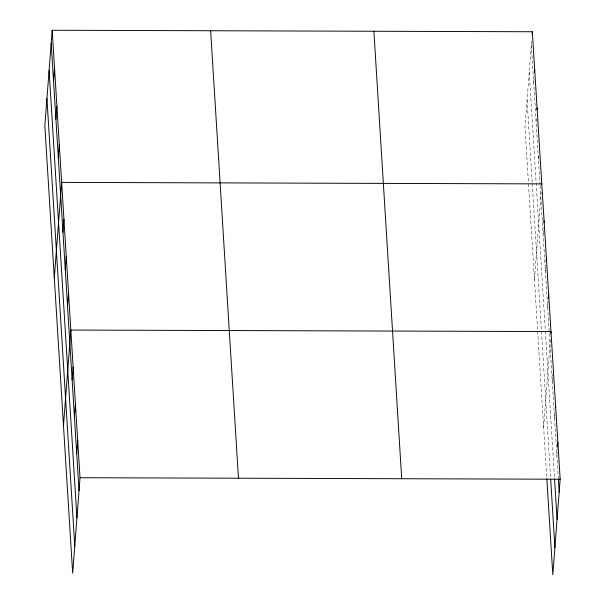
<?xml version="1.0" encoding="UTF-8"?>
<svg xmlns="http://www.w3.org/2000/svg" width="605" height="605" viewBox="0 0 605 605"><rect width="100%" height="100%" fill="white"/><g stroke="black" fill="none" stroke-linecap="round" stroke-linejoin="round"><path stroke-width="0.45" stroke-dasharray="3.02 2.27" d="M531.621 41.004L524.981 127.284L528.445 182.944M533.701 82.741L533.913 79.966M536.068 120.773L536.212 118.92M538.435 158.812L538.715 155.107M534.442 279.419L541.157 192.216M543.093 233.757L543.592 227.283M545.392 270.677L545.816 265.126M547.684 307.59L548.183 301.116M543.63 427.085L550.482 338.029M552.274 381.422L552.849 374.019M554.573 418.342L555.072 411.861M556.865 455.255L557.364 448.781M531.334 44.702L540.046 184.782M540.106 185.712L558.302 478.328M529.239 71.957L545.302 330.232M545.362 331.154L554.483 477.889M527.084 100.029L532.211 182.597M532.271 183.519L550.603 478.283M528.505 183.867L537.603 330.179M537.656 331.101L546.784 477.844"/><path stroke-width="0.91" d="M52.189 30.25L44.838 125.779L72.668 573.253L80.019 477.716L52.189 30.25L532.332 31.747L560.162 479.22L552.811 574.75L546.844 478.767M53.558 81.236L54.556 68.282M55.925 119.276L56.923 106.321M58.292 157.308L59.282 144.353M54.299 277.922L61.649 182.392L541.793 183.89M62.95 232.26L63.949 219.305M65.249 269.172L66.24 256.217M67.541 306.092L68.539 293.138M63.48 425.587L70.83 330.05L550.981 331.555L550.837 333.408M72.131 379.925L73.129 366.97M74.43 416.837L75.428 403.883M76.722 453.758L77.72 440.803M532.12 34.523L532.332 31.747M534.487 72.562L534.699 69.787M536.922 109.671L537.066 107.819M543.948 222.655L544.092 220.802M546.103 261.421L546.383 257.722M548.395 298.341L548.682 294.635M555.428 407.233L555.572 405.388M557.508 446.929L557.863 442.3M80.019 477.716L560.162 479.22M558.362 479.251L559.164 492.175M554.543 478.812L557.069 519.423M550.663 479.205L554.906 547.502M373.89 31.256L401.712 478.721M210.638 30.742L238.461 478.215M51.191 43.205L79.021 490.67M49.096 70.452L76.926 517.925M46.933 98.532L74.763 545.997"/></g></svg>
